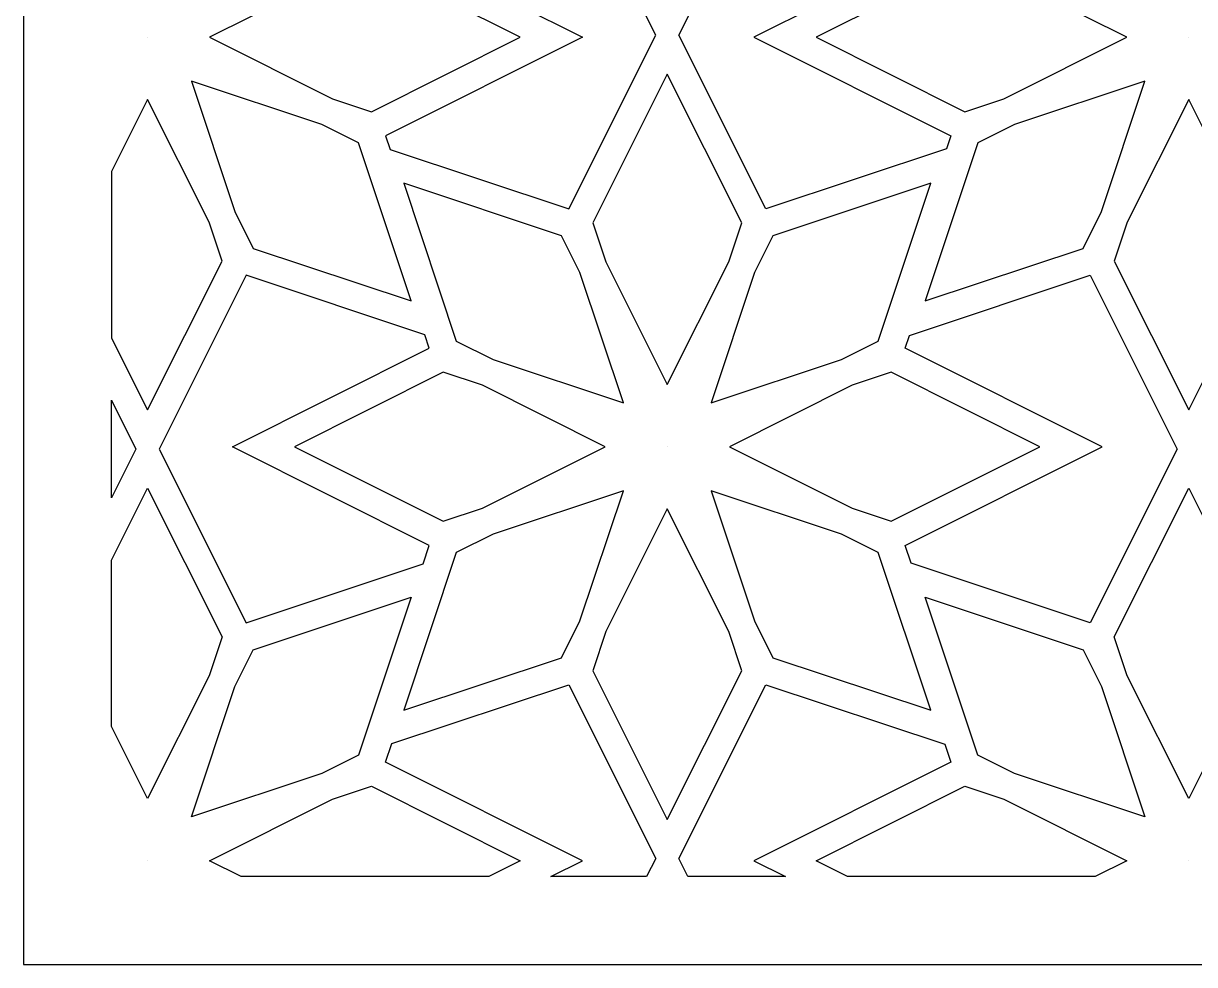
# Model space of a CAD drawing. Header units: centimetres. Extents: x -9.9 to 5.1, y -1.5 to 12.
# Drawn here: x -1.975 to 1.566, y -1.503 to 1.343 of the extents above; entities that cross this region are included whole.
import ezdxf

# ---------------------------------------------------------------- set-up
doc = ezdxf.new("R2010")
doc.units = ezdxf.units.CM
doc.header["$MEASUREMENT"] = 0
doc.layers.add('layer 1', color=7, linetype='Continuous')

msp = doc.modelspace()

# ---------------------------------------------------------------- linework, layer by layer
at = {"layer": 'layer 1', "color": 242}
for points, knots in [([(-1.97527, -1.50302), (-1.97527, -1.50302), (-1.97527, -1.40247), (-1.97527, -1.40247), (-1.97527, -1.40247), (-1.97527, -1.40247), (-1.97527, -1.28287), (-1.97527, -1.28287), (-1.97527, -1.28287), (-1.97527, -1.28287), (-1.97527, -1.09513), (-1.97527, -1.09513), (-1.97527, -1.09513), (-1.97527, -1.09513), (-1.97527, -0.97553), (-1.97527, -0.97553), (-1.97527, -0.97553), (-1.97527, -0.97553), (-1.97527, -0.53225), (-1.97527, -0.53225), (-1.97527, -0.53225), (-1.97527, -0.53225), (-1.97527, -0.4436), (-1.97527, -0.4436), (-1.97527, -0.4436), (-1.97527, -0.4436), (-1.97527, 0.00048), (-1.97527, 0.00048), (-1.97527, 0.00048), (-1.97527, 0.00048), (-1.97527, 0.12554), (-1.97527, 0.12554), (-1.97527, 0.12554), (-1.97527, 0.12554), (-1.97527, 0.55598), (-1.97527, 0.55598), (-1.97527, 0.55598), (-1.97527, 0.55598), (-1.97527, 0.64463), (-1.97527, 0.64463), (-1.97527, 0.64463), (-1.97527, 0.64463), (-1.97527, 1.08791), (-1.97527, 1.08791), (-1.97527, 1.08791), (-1.97527, 1.08791), (-1.97527, 1.20751), (-1.97527, 1.20751), (-1.97527, 1.20751), (-1.97527, 1.20751), (-1.97527, 1.39525), (-1.97527, 1.39525), (-1.97527, 1.39525), (-1.97527, 1.39525), (-1.97527, 1.51485), (-1.97527, 1.51485), (-1.97527, 1.51485), (-1.97527, 1.51485), (-1.97527, 1.95812), (-1.97527, 1.95812), (-1.97527, 1.95812), (-1.97527, 1.95812), (-1.97527, 2.04678), (-1.97527, 2.04678), (-1.97527, 2.04678), (-1.97527, 2.04678), (-1.97527, 2.49085), (-1.97527, 2.49085), (-1.97527, 2.49085), (-1.97527, 2.49085), (-1.97527, 2.61591), (-1.97527, 2.61591), (-1.97527, 2.61591), (-1.97527, 2.61591), (-1.97527, 3.04637), (-1.97527, 3.04637), (-1.97527, 3.04637), (-1.97527, 3.04637), (-1.97527, 3.13502), (-1.97527, 3.13502), (-1.97527, 3.13502), (-1.97527, 3.13502), (-1.97527, 3.5783), (-1.97527, 3.5783), (-1.97527, 3.5783), (-1.97527, 3.5783), (-1.97527, 3.6979), (-1.97527, 3.6979), (-1.97527, 3.6979), (-1.97527, 3.6979), (-1.97527, 3.88564), (-1.97527, 3.88564), (-1.97527, 3.88564), (-1.97527, 3.88564), (-1.97527, 4.00523), (-1.97527, 4.00523), (-1.97527, 4.00523), (-1.97527, 4.00523), (-1.97527, 4.44851), (-1.97527, 4.44851), (-1.97527, 4.44851), (-1.97527, 4.44851), (-1.97527, 4.53717), (-1.97527, 4.53717), (-1.97527, 4.53717), (-1.97527, 4.53717), (-1.97527, 4.98124), (-1.97527, 4.98124), (-1.97527, 4.98124), (-1.97527, 4.98124), (-1.97527, 5.10631), (-1.97527, 5.10631), (-1.97527, 5.10631), (-1.97527, 5.10631), (-1.97527, 5.53674), (-1.97527, 5.53674), (-1.97527, 5.53674), (-1.97527, 5.53674), (-1.97527, 5.6254), (-1.97527, 5.6254), (-1.97527, 5.6254), (-1.97527, 5.6254), (-1.97527, 6.06868), (-1.97527, 6.06868), (-1.97527, 6.06868), (-1.97527, 6.06868), (-1.97527, 6.18827), (-1.97527, 6.18827), (-1.97527, 6.18827), (-1.97527, 6.18827), (-1.97527, 6.37601), (-1.97527, 6.37601), (-1.97527, 6.37601), (-1.97527, 6.37601), (-1.97527, 6.49561), (-1.97527, 6.49561), (-1.97527, 6.49561), (-1.97527, 6.49561), (-1.97527, 6.93889), (-1.97527, 6.93889), (-1.97527, 6.93889), (-1.97527, 6.93889), (-1.97527, 7.02755), (-1.97527, 7.02755), (-1.97527, 7.02755), (-1.97527, 7.02755), (-1.97527, 7.47161), (-1.97527, 7.47161), (-1.97527, 7.47161), (-1.97527, 7.47161), (-1.97527, 7.59668), (-1.97527, 7.59668), (-1.97527, 7.59668), (-1.97527, 7.59668), (-1.97527, 8.02713), (-1.97527, 8.02713), (-1.97527, 8.02713), (-1.97527, 8.02713), (-1.97527, 8.11579), (-1.97527, 8.11579), (-1.97527, 8.11579), (-1.97527, 8.11579), (-1.97527, 8.55907), (-1.97527, 8.55907), (-1.97527, 8.55907), (-1.97527, 8.55907), (-1.97527, 8.67866), (-1.97527, 8.67866), (-1.97527, 8.67866), (-1.97527, 8.67866), (-1.97527, 8.8664), (-1.97527, 8.8664), (-1.97527, 8.8664), (-1.97527, 8.8664), (-1.97527, 8.986), (-1.97527, 8.986), (-1.97527, 8.986), (-1.97527, 8.986), (-1.97527, 9.42928), (-1.97527, 9.42928), (-1.97527, 9.42928), (-1.97527, 9.42928), (-1.97527, 9.51794), (-1.97527, 9.51794), (-1.97527, 9.51794), (-1.97527, 9.51794), (-1.97527, 9.96201), (-1.97527, 9.96201), (-1.97527, 9.96201), (-1.97527, 9.96201), (-1.97527, 10.08707), (-1.97527, 10.08707), (-1.97527, 10.08707), (-1.97527, 10.08707), (-1.97527, 10.51751), (-1.97527, 10.51751), (-1.97527, 10.51751), (-1.97527, 10.51751), (-1.97527, 10.60617), (-1.97527, 10.60617), (-1.97527, 10.60617), (-1.97527, 10.60617), (-1.97527, 11.04944), (-1.97527, 11.04944), (-1.97527, 11.04944), (-1.97527, 11.04944), (-1.97527, 11.16904), (-1.97527, 11.16904), (-1.97527, 11.16904), (-1.97527, 11.16904), (-1.97527, 11.35678), (-1.97527, 11.35678), (-1.97527, 11.35678), (-1.97527, 11.35678), (-1.97527, 11.47638), (-1.97527, 11.47638), (-1.97527, 11.47638), (-1.97527, 11.47638), (-1.97527, 11.91966), (-1.97527, 11.91966), (-1.97527, 11.91966), (-1.97527, 11.91966), (-1.97527, 11.9877), (-1.97527, 11.9877), (-1.97527, 11.9877), (-1.97527, 11.9877), (5.08074, 11.9877), (5.08074, 11.9877), (5.08074, 11.9877), (5.08074, 11.9877), (5.08074, 11.96951), (5.08074, 11.96951), (5.08074, 11.96951), (5.08074, 11.96951), (5.08074, 11.88086), (5.08074, 11.88086), (5.08074, 11.88086), (5.08074, 11.88086), (5.08074, 11.43758), (5.08074, 11.43758), (5.08074, 11.43758), (5.08074, 11.43758), (5.08074, 11.31906), (5.08074, 11.31906), (5.08074, 11.31906), (5.08074, 11.31906), (5.08074, 11.1249), (5.08074, 11.1249), (5.08074, 11.1249), (5.08074, 11.1249), (5.08074, 11.00638), (5.08074, 11.00638), (5.08074, 11.00638), (5.08074, 11.00638), (5.08074, 10.56311), (5.08074, 10.56311), (5.08074, 10.56311), (5.08074, 10.56311), (5.08074, 10.47445), (5.08074, 10.47445), (5.08074, 10.47445), (5.08074, 10.47445), (5.08074, 10.04616), (5.08074, 10.04616), (5.08074, 10.04616), (5.08074, 10.04616), (5.08074, 9.92103), (5.08074, 9.92103), (5.08074, 9.92103), (5.08074, 9.92103), (5.08074, 9.47912), (5.08074, 9.47912), (5.08074, 9.47912), (5.08074, 9.47912), (5.08074, 9.39046), (5.08074, 9.39046), (5.08074, 9.39046), (5.08074, 9.39046), (5.08074, 8.94719), (5.08074, 8.94719), (5.08074, 8.94719), (5.08074, 8.94719), (5.08074, 8.82867), (5.08074, 8.82867), (5.08074, 8.82867), (5.08074, 8.82867), (5.08074, 8.63451), (5.08074, 8.63451), (5.08074, 8.63451), (5.08074, 8.63451), (5.08074, 8.51599), (5.08074, 8.51599), (5.08074, 8.51599), (5.08074, 8.51599), (5.08074, 8.07271), (5.08074, 8.07271), (5.08074, 8.07271), (5.08074, 8.07271), (5.08074, 7.98406), (5.08074, 7.98406), (5.08074, 7.98406), (5.08074, 7.98406), (5.08074, 7.55579), (5.08074, 7.55579), (5.08074, 7.55579), (5.08074, 7.55579), (5.08074, 7.43065), (5.08074, 7.43065), (5.08074, 7.43065), (5.08074, 7.43065), (5.08074, 6.98874), (5.08074, 6.98874), (5.08074, 6.98874), (5.08074, 6.98874), (5.08074, 6.90009), (5.08074, 6.90009), (5.08074, 6.90009), (5.08074, 6.90009), (5.08074, 6.45681), (5.08074, 6.45681), (5.08074, 6.45681), (5.08074, 6.45681), (5.08074, 6.33829), (5.08074, 6.33829), (5.08074, 6.33829), (5.08074, 6.33829), (5.08074, 6.14413), (5.08074, 6.14413), (5.08074, 6.14413), (5.08074, 6.14413), (5.08074, 6.02561), (5.08074, 6.02561), (5.08074, 6.02561), (5.08074, 6.02561), (5.08074, 5.58234), (5.08074, 5.58234), (5.08074, 5.58234), (5.08074, 5.58234), (5.08074, 5.49368), (5.08074, 5.49368), (5.08074, 5.49368), (5.08074, 5.49368), (5.08074, 5.0654), (5.08074, 5.0654), (5.08074, 5.0654), (5.08074, 5.0654), (5.08074, 4.94026), (5.08074, 4.94026), (5.08074, 4.94026), (5.08074, 4.94026), (5.08074, 4.49835), (5.08074, 4.49835), (5.08074, 4.49835), (5.08074, 4.49835), (5.08074, 4.4097), (5.08074, 4.4097), (5.08074, 4.4097), (5.08074, 4.4097), (5.08074, 3.96642), (5.08074, 3.96642), (5.08074, 3.96642), (5.08074, 3.96642), (5.08074, 3.8479), (5.08074, 3.8479), (5.08074, 3.8479), (5.08074, 3.8479), (5.08074, 3.65375), (5.08074, 3.65375), (5.08074, 3.65375), (5.08074, 3.65375), (5.08074, 3.53523), (5.08074, 3.53523), (5.08074, 3.53523), (5.08074, 3.53523), (5.08074, 3.09195), (5.08074, 3.09195), (5.08074, 3.09195), (5.08074, 3.09195), (5.08074, 3.00329), (5.08074, 3.00329), (5.08074, 3.00329), (5.08074, 3.00329), (5.08074, 2.57502), (5.08074, 2.57502), (5.08074, 2.57502), (5.08074, 2.57502), (5.08074, 2.44988), (5.08074, 2.44988), (5.08074, 2.44988), (5.08074, 2.44988), (5.08074, 2.00798), (5.08074, 2.00798), (5.08074, 2.00798), (5.08074, 2.00798), (5.08074, 1.91932), (5.08074, 1.91932), (5.08074, 1.91932), (5.08074, 1.91932), (5.08074, 1.47604), (5.08074, 1.47604), (5.08074, 1.47604), (5.08074, 1.47604), (5.08074, 1.35752), (5.08074, 1.35752), (5.08074, 1.35752), (5.08074, 1.35752), (5.08074, 1.16337), (5.08074, 1.16337), (5.08074, 1.16337), (5.08074, 1.16337), (5.08074, 1.04485), (5.08074, 1.04485), (5.08074, 1.04485), (5.08074, 1.04485), (5.08074, 0.60157), (5.08074, 0.60157), (5.08074, 0.60157), (5.08074, 0.60157), (5.08074, 0.51291), (5.08074, 0.51291), (5.08074, 0.51291), (5.08074, 0.51291), (5.08074, 0.08463), (5.08074, 0.08463), (5.08074, 0.08463), (5.08074, 0.08463), (5.08074, -0.04051), (5.08074, -0.04051), (5.08074, -0.04051), (5.08074, -0.04051), (5.08074, -0.48241), (5.08074, -0.48241), (5.08074, -0.48241), (5.08074, -0.48241), (5.08074, -0.57107), (5.08074, -0.57107), (5.08074, -0.57107), (5.08074, -0.57107), (5.08074, -1.01435), (5.08074, -1.01435), (5.08074, -1.01435), (5.08074, -1.01435), (5.08074, -1.13286), (5.08074, -1.13286), (5.08074, -1.13286), (5.08074, -1.13286), (5.08074, -1.32702), (5.08074, -1.32702), (5.08074, -1.32702), (5.08074, -1.32702), (5.08074, -1.44554), (5.08074, -1.44554), (5.08074, -1.44554), (5.08074, -1.44554), (5.08074, -1.50302), (5.08074, -1.50302), (5.08074, -1.50302), (5.08074, -1.50302), (-1.97527, -1.50302), (-1.97527, -1.50302)], [0, 0, 0, 0, 0.0086207, 0.0086207, 0.0086207, 0.0086207, 0.0172414, 0.0172414, 0.0172414, 0.0172414, 0.0258621, 0.0258621, 0.0258621, 0.0258621, 0.0344828, 0.0344828, 0.0344828, 0.0344828, 0.0431034, 0.0431034, 0.0431034, 0.0431034, 0.0517241, 0.0517241, 0.0517241, 0.0517241, 0.0603448, 0.0603448, 0.0603448, 0.0603448, 0.0689655, 0.0689655, 0.0689655, 0.0689655, 0.0775862, 0.0775862, 0.0775862, 0.0775862, 0.0862069, 0.0862069, 0.0862069, 0.0862069, 0.0948276, 0.0948276, 0.0948276, 0.0948276, 0.1034483, 0.1034483, 0.1034483, 0.1034483, 0.112069, 0.112069, 0.112069, 0.112069, 0.1206897, 0.1206897, 0.1206897, 0.1206897, 0.1293103, 0.1293103, 0.1293103, 0.1293103, 0.137931, 0.137931, 0.137931, 0.137931, 0.1465517, 0.1465517, 0.1465517, 0.1465517, 0.1551724, 0.1551724, 0.1551724, 0.1551724, 0.1637931, 0.1637931, 0.1637931, 0.1637931, 0.1724138, 0.1724138, 0.1724138, 0.1724138, 0.1810345, 0.1810345, 0.1810345, 0.1810345, 0.1896552, 0.1896552, 0.1896552, 0.1896552, 0.1982759, 0.1982759, 0.1982759, 0.1982759, 0.2068966, 0.2068966, 0.2068966, 0.2068966, 0.2155172, 0.2155172, 0.2155172, 0.2155172, 0.2241379, 0.2241379, 0.2241379, 0.2241379, 0.2327586, 0.2327586, 0.2327586, 0.2327586, 0.2413793, 0.2413793, 0.2413793, 0.2413793, 0.25, 0.25, 0.25, 0.25, 0.2586207, 0.2586207, 0.2586207, 0.2586207, 0.2672414, 0.2672414, 0.2672414, 0.2672414, 0.2758621, 0.2758621, 0.2758621, 0.2758621, 0.2844828, 0.2844828, 0.2844828, 0.2844828, 0.2931034, 0.2931034, 0.2931034, 0.2931034, 0.3017241, 0.3017241, 0.3017241, 0.3017241, 0.3103448, 0.3103448, 0.3103448, 0.3103448, 0.3189655, 0.3189655, 0.3189655, 0.3189655, 0.3275862, 0.3275862, 0.3275862, 0.3275862, 0.3362069, 0.3362069, 0.3362069, 0.3362069, 0.3448276, 0.3448276, 0.3448276, 0.3448276, 0.3534483, 0.3534483, 0.3534483, 0.3534483, 0.362069, 0.362069, 0.362069, 0.362069, 0.3706897, 0.3706897, 0.3706897, 0.3706897, 0.3793103, 0.3793103, 0.3793103, 0.3793103, 0.387931, 0.387931, 0.387931, 0.387931, 0.3965517, 0.3965517, 0.3965517, 0.3965517, 0.4051724, 0.4051724, 0.4051724, 0.4051724, 0.4137931, 0.4137931, 0.4137931, 0.4137931, 0.4224138, 0.4224138, 0.4224138, 0.4224138, 0.4310345, 0.4310345, 0.4310345, 0.4310345, 0.4396552, 0.4396552, 0.4396552, 0.4396552, 0.4482759, 0.4482759, 0.4482759, 0.4482759, 0.4568966, 0.4568966, 0.4568966, 0.4568966, 0.4655172, 0.4655172, 0.4655172, 0.4655172, 0.4741379, 0.4741379, 0.4741379, 0.4741379, 0.4827586, 0.4827586, 0.4827586, 0.4827586, 0.4913793, 0.4913793, 0.4913793, 0.4913793, 0.5, 0.5, 0.5, 0.5, 0.5086207, 0.5086207, 0.5086207, 0.5086207, 0.5172414, 0.5172414, 0.5172414, 0.5172414, 0.5258621, 0.5258621, 0.5258621, 0.5258621, 0.5344828, 0.5344828, 0.5344828, 0.5344828, 0.5431034, 0.5431034, 0.5431034, 0.5431034, 0.5517241, 0.5517241, 0.5517241, 0.5517241, 0.5603448, 0.5603448, 0.5603448, 0.5603448, 0.5689655, 0.5689655, 0.5689655, 0.5689655, 0.5775862, 0.5775862, 0.5775862, 0.5775862, 0.5862069, 0.5862069, 0.5862069, 0.5862069, 0.5948276, 0.5948276, 0.5948276, 0.5948276, 0.6034483, 0.6034483, 0.6034483, 0.6034483, 0.612069, 0.612069, 0.612069, 0.612069, 0.6206897, 0.6206897, 0.6206897, 0.6206897, 0.6293103, 0.6293103, 0.6293103, 0.6293103, 0.637931, 0.637931, 0.637931, 0.637931, 0.6465517, 0.6465517, 0.6465517, 0.6465517, 0.6551724, 0.6551724, 0.6551724, 0.6551724, 0.6637931, 0.6637931, 0.6637931, 0.6637931, 0.6724138, 0.6724138, 0.6724138, 0.6724138, 0.6810345, 0.6810345, 0.6810345, 0.6810345, 0.6896552, 0.6896552, 0.6896552, 0.6896552, 0.6982759, 0.6982759, 0.6982759, 0.6982759, 0.7068966, 0.7068966, 0.7068966, 0.7068966, 0.7155172, 0.7155172, 0.7155172, 0.7155172, 0.7241379, 0.7241379, 0.7241379, 0.7241379, 0.7327586, 0.7327586, 0.7327586, 0.7327586, 0.7413793, 0.7413793, 0.7413793, 0.7413793, 0.75, 0.75, 0.75, 0.75, 0.7586207, 0.7586207, 0.7586207, 0.7586207, 0.7672414, 0.7672414, 0.7672414, 0.7672414, 0.7758621, 0.7758621, 0.7758621, 0.7758621, 0.7844828, 0.7844828, 0.7844828, 0.7844828, 0.7931034, 0.7931034, 0.7931034, 0.7931034, 0.8017241, 0.8017241, 0.8017241, 0.8017241, 0.8103448, 0.8103448, 0.8103448, 0.8103448, 0.8189655, 0.8189655, 0.8189655, 0.8189655, 0.8275862, 0.8275862, 0.8275862, 0.8275862, 0.8362069, 0.8362069, 0.8362069, 0.8362069, 0.8448276, 0.8448276, 0.8448276, 0.8448276, 0.8534483, 0.8534483, 0.8534483, 0.8534483, 0.862069, 0.862069, 0.862069, 0.862069, 0.8706897, 0.8706897, 0.8706897, 0.8706897, 0.8793103, 0.8793103, 0.8793103, 0.8793103, 0.887931, 0.887931, 0.887931, 0.887931, 0.8965517, 0.8965517, 0.8965517, 0.8965517, 0.9051724, 0.9051724, 0.9051724, 0.9051724, 0.9137931, 0.9137931, 0.9137931, 0.9137931, 0.9224138, 0.9224138, 0.9224138, 0.9224138, 0.9310345, 0.9310345, 0.9310345, 0.9310345, 0.9396552, 0.9396552, 0.9396552, 0.9396552, 0.9482759, 0.9482759, 0.9482759, 0.9482759, 0.9568966, 0.9568966, 0.9568966, 0.9568966, 0.9655172, 0.9655172, 0.9655172, 0.9655172, 0.9741379, 0.9741379, 0.9741379, 0.9741379, 0.9827586, 0.9827586, 0.9827586, 0.9827586, 1, 1, 1, 1]), ([(-0.86666, 0.96243), (-0.86666, 0.96243), (-0.88024, 1.00326), (-0.88024, 1.00326), (-0.88024, 1.00326), (-0.88024, 1.00326), (-0.285, 1.30138), (-0.285, 1.30138), (-0.285, 1.30138), (-0.285, 1.30138), (-0.88024, 1.59951), (-0.88024, 1.59951), (-0.88024, 1.59951), (-0.88024, 1.59951), (-0.86157, 1.65565), (-0.86157, 1.65565), (-0.86157, 1.65565), (-0.86157, 1.65565), (-0.32637, 1.83365), (-0.32637, 1.83365), (-0.32637, 1.83365), (-0.32637, 1.83365), (-0.0632, 1.3082), (-0.0632, 1.3082), (-0.0632, 1.3082), (-0.0632, 1.3082), (-0.32637, 0.78275), (-0.32637, 0.78275), (-0.32637, 0.78275), (-0.32637, 0.78275), (-0.86666, 0.96243), (-0.86666, 0.96243)], [0, 0, 0, 0, 0.1111111, 0.1111111, 0.1111111, 0.1111111, 0.2222222, 0.2222222, 0.2222222, 0.2222222, 0.3333333, 0.3333333, 0.3333333, 0.3333333, 0.4444444, 0.4444444, 0.4444444, 0.4444444, 0.5555556, 0.5555556, 0.5555556, 0.5555556, 0.6666667, 0.6666667, 0.6666667, 0.6666667, 0.7777778, 0.7777778, 0.7777778, 0.7777778, 1, 1, 1, 1]), ([(0.8112, 1.65361), (0.8112, 1.65361), (0.26989, 1.83364), (0.26989, 1.83364), (0.26989, 1.83364), (0.26989, 1.83364), (0.00672, 1.3082), (0.00672, 1.3082), (0.00672, 1.3082), (0.00672, 1.3082), (0.26989, 0.78275), (0.26989, 0.78275), (0.26989, 0.78275), (0.26989, 0.78275), (0.81631, 0.96448), (0.81631, 0.96448), (0.81631, 0.96448), (0.81631, 0.96448), (0.82921, 1.00325), (0.82921, 1.00325), (0.82921, 1.00325), (0.82921, 1.00325), (0.23396, 1.30138), (0.23396, 1.30138), (0.23396, 1.30138), (0.23396, 1.30138), (0.8292, 1.5995), (0.8292, 1.5995), (0.8292, 1.5995), (0.8292, 1.5995), (0.8112, 1.65361), (0.8112, 1.65361)], [0, 0, 0, 0, 0.1111111, 0.1111111, 0.1111111, 0.1111111, 0.2222222, 0.2222222, 0.2222222, 0.2222222, 0.3333333, 0.3333333, 0.3333333, 0.3333333, 0.4444444, 0.4444444, 0.4444444, 0.4444444, 0.5555556, 0.5555556, 0.5555556, 0.5555556, 0.6666667, 0.6666667, 0.6666667, 0.6666667, 0.7777778, 0.7777778, 0.7777778, 0.7777778, 1, 1, 1, 1]), ([(-0.92264, 1.07611), (-0.92264, 1.07611), (-1.04082, 1.11542), (-1.04082, 1.11542), (-1.04082, 1.11542), (-1.04082, 1.11542), (-1.41213, 1.30138), (-1.41213, 1.30138), (-1.41213, 1.30138), (-1.41213, 1.30138), (-1.04083, 1.48735), (-1.04083, 1.48735), (-1.04083, 1.48735), (-1.04083, 1.48735), (-0.92264, 1.52666), (-0.92264, 1.52666), (-0.92264, 1.52666), (-0.92264, 1.52666), (-0.47285, 1.30138), (-0.47285, 1.30138), (-0.47285, 1.30138), (-0.47285, 1.30138), (-0.92264, 1.07611), (-0.92264, 1.07611)], [0, 0, 0, 0, 0.1428571, 0.1428571, 0.1428571, 0.1428571, 0.2857143, 0.2857143, 0.2857143, 0.2857143, 0.4285714, 0.4285714, 0.4285714, 0.4285714, 0.5714286, 0.5714286, 0.5714286, 0.5714286, 0.7142857, 0.7142857, 0.7142857, 0.7142857, 1, 1, 1, 1]), ([(0.98979, 1.11541), (0.98979, 1.11541), (0.8716, 1.07611), (0.8716, 1.07611), (0.8716, 1.07611), (0.8716, 1.07611), (0.42181, 1.30138), (0.42181, 1.30138), (0.42181, 1.30138), (0.42181, 1.30138), (0.8716, 1.52665), (0.8716, 1.52665), (0.8716, 1.52665), (0.8716, 1.52665), (0.98978, 1.48735), (0.98978, 1.48735), (0.98978, 1.48735), (0.98978, 1.48735), (1.36109, 1.30138), (1.36109, 1.30138), (1.36109, 1.30138), (1.36109, 1.30138), (0.98979, 1.11541), (0.98979, 1.11541)], [0, 0, 0, 0, 0.1428571, 0.1428571, 0.1428571, 0.1428571, 0.2857143, 0.2857143, 0.2857143, 0.2857143, 0.4285714, 0.4285714, 0.4285714, 0.4285714, 0.5714286, 0.5714286, 0.5714286, 0.5714286, 0.7142857, 0.7142857, 0.7142857, 0.7142857, 1, 1, 1, 1]), ([(-1.6, 1.30137), (-1.6, 1.30137), (-1.59999, 1.30138), (-1.59999, 1.30138), (-1.59999, 1.30138), (-1.59999, 1.30138), (-1.59999, 1.30138), (-1.59999, 1.30138), (-1.59999, 1.30138), (-1.59999, 1.30138), (-1.59999, 1.30138), (-1.59999, 1.30138), (-1.59999, 1.30138), (-1.59999, 1.30138), (-1.59999, 1.30139), (-1.59999, 1.30139), (-1.59999, 1.30139), (-1.59999, 1.30139), (-1.59999, 1.30138), (-1.59999, 1.30138), (-1.59999, 1.30138), (-1.59999, 1.30138), (-1.59998, 1.3014), (-1.59998, 1.3014), (-1.59998, 1.3014), (-1.59998, 1.3014), (-1.59998, 1.30138), (-1.59998, 1.30138), (-1.59998, 1.30138), (-1.59998, 1.30138), (-1.59998, 1.30139), (-1.59998, 1.30139), (-1.59998, 1.30139), (-1.59998, 1.30139), (-1.59998, 1.30138), (-1.59998, 1.30138), (-1.59998, 1.30138), (-1.59998, 1.30138), (-1.59997, 1.30138), (-1.59997, 1.30138), (-1.59997, 1.30138), (-1.59997, 1.30138), (-1.59998, 1.30138), (-1.59998, 1.30138), (-1.59998, 1.30138), (-1.59998, 1.30138), (-1.59998, 1.30137), (-1.59998, 1.30137), (-1.59998, 1.30137), (-1.59998, 1.30137), (-1.59998, 1.30138), (-1.59998, 1.30138), (-1.59998, 1.30138), (-1.59998, 1.30138), (-1.59999, 1.30137), (-1.59999, 1.30137), (-1.59999, 1.30137), (-1.59999, 1.30137), (-1.59998, 1.30138), (-1.59998, 1.30138), (-1.59998, 1.30138), (-1.59998, 1.30138), (-1.6, 1.30137), (-1.6, 1.30137)], [0, 0, 0, 0, 0.0588235, 0.0588235, 0.0588235, 0.0588235, 0.1176471, 0.1176471, 0.1176471, 0.1176471, 0.1764706, 0.1764706, 0.1764706, 0.1764706, 0.2352941, 0.2352941, 0.2352941, 0.2352941, 0.2941176, 0.2941176, 0.2941176, 0.2941176, 0.3529412, 0.3529412, 0.3529412, 0.3529412, 0.4117647, 0.4117647, 0.4117647, 0.4117647, 0.4705882, 0.4705882, 0.4705882, 0.4705882, 0.5294118, 0.5294118, 0.5294118, 0.5294118, 0.5882353, 0.5882353, 0.5882353, 0.5882353, 0.6470588, 0.6470588, 0.6470588, 0.6470588, 0.7058824, 0.7058824, 0.7058824, 0.7058824, 0.7647059, 0.7647059, 0.7647059, 0.7647059, 0.8235294, 0.8235294, 0.8235294, 0.8235294, 0.8823529, 0.8823529, 0.8823529, 0.8823529, 1, 1, 1, 1]), ([(1.54893, 1.30137), (1.54893, 1.30137), (1.54894, 1.30138), (1.54894, 1.30138), (1.54894, 1.30138), (1.54894, 1.30138), (1.54893, 1.30138), (1.54893, 1.30138), (1.54893, 1.30138), (1.54893, 1.30138), (1.54894, 1.30138), (1.54894, 1.30138), (1.54894, 1.30138), (1.54894, 1.30138), (1.54894, 1.30139), (1.54894, 1.30139), (1.54894, 1.30139), (1.54894, 1.30139), (1.54894, 1.30138), (1.54894, 1.30138), (1.54894, 1.30138), (1.54894, 1.30138), (1.54895, 1.3014), (1.54895, 1.3014), (1.54895, 1.3014), (1.54895, 1.3014), (1.54894, 1.30138), (1.54894, 1.30138), (1.54894, 1.30138), (1.54894, 1.30138), (1.54895, 1.30139), (1.54895, 1.30139), (1.54895, 1.30139), (1.54895, 1.30139), (1.54895, 1.30138), (1.54895, 1.30138), (1.54895, 1.30138), (1.54895, 1.30138), (1.54896, 1.30138), (1.54896, 1.30138), (1.54896, 1.30138), (1.54896, 1.30138), (1.54895, 1.30138), (1.54895, 1.30138), (1.54895, 1.30138), (1.54895, 1.30138), (1.54895, 1.30137), (1.54895, 1.30137), (1.54895, 1.30137), (1.54895, 1.30137), (1.54895, 1.30138), (1.54895, 1.30138), (1.54895, 1.30138), (1.54895, 1.30138), (1.54894, 1.30137), (1.54894, 1.30137), (1.54894, 1.30137), (1.54894, 1.30137), (1.54895, 1.30138), (1.54895, 1.30138), (1.54895, 1.30138), (1.54895, 1.30138), (1.54893, 1.30137), (1.54893, 1.30137)], [0, 0, 0, 0, 0.0588235, 0.0588235, 0.0588235, 0.0588235, 0.1176471, 0.1176471, 0.1176471, 0.1176471, 0.1764706, 0.1764706, 0.1764706, 0.1764706, 0.2352941, 0.2352941, 0.2352941, 0.2352941, 0.2941176, 0.2941176, 0.2941176, 0.2941176, 0.3529412, 0.3529412, 0.3529412, 0.3529412, 0.4117647, 0.4117647, 0.4117647, 0.4117647, 0.4705882, 0.4705882, 0.4705882, 0.4705882, 0.5294118, 0.5294118, 0.5294118, 0.5294118, 0.5882353, 0.5882353, 0.5882353, 0.5882353, 0.6470588, 0.6470588, 0.6470588, 0.6470588, 0.7058824, 0.7058824, 0.7058824, 0.7058824, 0.7647059, 0.7647059, 0.7647059, 0.7647059, 0.8235294, 0.8235294, 0.8235294, 0.8235294, 0.8823529, 0.8823529, 0.8823529, 0.8823529, 1, 1, 1, 1]), ([(0.19703, 0.74035), (0.19703, 0.74035), (0.15773, 0.62217), (0.15773, 0.62217), (0.15773, 0.62217), (0.15773, 0.62217), (-0.02824, 0.25086), (-0.02824, 0.25086), (-0.02824, 0.25086), (-0.02824, 0.25086), (-0.21421, 0.62216), (-0.21421, 0.62216), (-0.21421, 0.62216), (-0.21421, 0.62216), (-0.25351, 0.74035), (-0.25351, 0.74035), (-0.25351, 0.74035), (-0.25351, 0.74035), (-0.02824, 1.19014), (-0.02824, 1.19014), (-0.02824, 1.19014), (-0.02824, 1.19014), (0.19703, 0.74035), (0.19703, 0.74035)], [0, 0, 0, 0, 0.1428571, 0.1428571, 0.1428571, 0.1428571, 0.2857143, 0.2857143, 0.2857143, 0.2857143, 0.4285714, 0.4285714, 0.4285714, 0.4285714, 0.5714286, 0.5714286, 0.5714286, 0.5714286, 0.7142857, 0.7142857, 0.7142857, 0.7142857, 1, 1, 1, 1]), ([(-1.28032, 0.66314), (-1.28032, 0.66314), (-1.33609, 0.77449), (-1.33609, 0.77449), (-1.33609, 0.77449), (-1.33609, 0.77449), (-1.46715, 1.16855), (-1.46715, 1.16855), (-1.46715, 1.16855), (-1.46715, 1.16855), (-1.0731, 1.0375), (-1.0731, 1.0375), (-1.0731, 1.0375), (-1.0731, 1.0375), (-0.96173, 0.98172), (-0.96173, 0.98172), (-0.96173, 0.98172), (-0.96173, 0.98172), (-0.80298, 0.50438), (-0.80298, 0.50438), (-0.80298, 0.50438), (-0.80298, 0.50438), (-1.28032, 0.66314), (-1.28032, 0.66314)], [0, 0, 0, 0, 0.1428571, 0.1428571, 0.1428571, 0.1428571, 0.2857143, 0.2857143, 0.2857143, 0.2857143, 0.4285714, 0.4285714, 0.4285714, 0.4285714, 0.5714286, 0.5714286, 0.5714286, 0.5714286, 0.7142857, 0.7142857, 0.7142857, 0.7142857, 1, 1, 1, 1]), ([(0.9107, 0.98172), (0.9107, 0.98172), (1.02205, 1.03749), (1.02205, 1.03749), (1.02205, 1.03749), (1.02205, 1.03749), (1.41611, 1.16854), (1.41611, 1.16854), (1.41611, 1.16854), (1.41611, 1.16854), (1.28506, 0.77449), (1.28506, 0.77449), (1.28506, 0.77449), (1.28506, 0.77449), (1.22928, 0.66313), (1.22928, 0.66313), (1.22928, 0.66313), (1.22928, 0.66313), (0.75195, 0.50438), (0.75195, 0.50438), (0.75195, 0.50438), (0.75195, 0.50438), (0.9107, 0.98172), (0.9107, 0.98172)], [0, 0, 0, 0, 0.1428571, 0.1428571, 0.1428571, 0.1428571, 0.2857143, 0.2857143, 0.2857143, 0.2857143, 0.4285714, 0.4285714, 0.4285714, 0.4285714, 0.5714286, 0.5714286, 0.5714286, 0.5714286, 0.7142857, 0.7142857, 0.7142857, 0.7142857, 1, 1, 1, 1]), ([(-1.709, 0.89585), (-1.709, 0.89585), (-1.59998, 1.11353), (-1.59998, 1.11353), (-1.59998, 1.11353), (-1.59998, 1.11353), (-1.41402, 0.74223), (-1.41402, 0.74223), (-1.41402, 0.74223), (-1.41402, 0.74223), (-1.37471, 0.62404), (-1.37471, 0.62404), (-1.37471, 0.62404), (-1.37471, 0.62404), (-1.59998, 0.17425), (-1.59998, 0.17425), (-1.59998, 0.17425), (-1.59998, 0.17425), (-1.709, 0.39192), (-1.709, 0.39192), (-1.709, 0.39192), (-1.709, 0.39192), (-1.709, 0.89585), (-1.709, 0.89585)], [0, 0, 0, 0, 0.1428571, 0.1428571, 0.1428571, 0.1428571, 0.2857143, 0.2857143, 0.2857143, 0.2857143, 0.4285714, 0.4285714, 0.4285714, 0.4285714, 0.5714286, 0.5714286, 0.5714286, 0.5714286, 0.7142857, 0.7142857, 0.7142857, 0.7142857, 1, 1, 1, 1]), ([(1.32367, 0.62404), (1.32367, 0.62404), (1.36298, 0.74222), (1.36298, 0.74222), (1.36298, 0.74222), (1.36298, 0.74222), (1.54895, 1.11353), (1.54895, 1.11353), (1.54895, 1.11353), (1.54895, 1.11353), (1.73491, 0.74223), (1.73491, 0.74223), (1.73491, 0.74223), (1.73491, 0.74223), (1.77422, 0.62404), (1.77422, 0.62404), (1.77422, 0.62404), (1.77422, 0.62404), (1.54895, 0.17425), (1.54895, 0.17425), (1.54895, 0.17425), (1.54895, 0.17425), (1.32367, 0.62404), (1.32367, 0.62404)], [0, 0, 0, 0, 0.1428571, 0.1428571, 0.1428571, 0.1428571, 0.2857143, 0.2857143, 0.2857143, 0.2857143, 0.4285714, 0.4285714, 0.4285714, 0.4285714, 0.5714286, 0.5714286, 0.5714286, 0.5714286, 0.7142857, 0.7142857, 0.7142857, 0.7142857, 1, 1, 1, 1]), ([(-0.3479, 0.70125), (-0.3479, 0.70125), (-0.29213, 0.58989), (-0.29213, 0.58989), (-0.29213, 0.58989), (-0.29213, 0.58989), (-0.16107, 0.19584), (-0.16107, 0.19584), (-0.16107, 0.19584), (-0.16107, 0.19584), (-0.55512, 0.32689), (-0.55512, 0.32689), (-0.55512, 0.32689), (-0.55512, 0.32689), (-0.66649, 0.38267), (-0.66649, 0.38267), (-0.66649, 0.38267), (-0.66649, 0.38267), (-0.82524, 0.86), (-0.82524, 0.86), (-0.82524, 0.86), (-0.82524, 0.86), (-0.3479, 0.70125), (-0.3479, 0.70125)], [0, 0, 0, 0, 0.1428571, 0.1428571, 0.1428571, 0.1428571, 0.2857143, 0.2857143, 0.2857143, 0.2857143, 0.4285714, 0.4285714, 0.4285714, 0.4285714, 0.5714286, 0.5714286, 0.5714286, 0.5714286, 0.7142857, 0.7142857, 0.7142857, 0.7142857, 1, 1, 1, 1]), ([(0.61001, 0.38267), (0.61001, 0.38267), (0.49865, 0.3269), (0.49865, 0.3269), (0.49865, 0.3269), (0.49865, 0.3269), (0.1046, 0.19584), (0.1046, 0.19584), (0.1046, 0.19584), (0.1046, 0.19584), (0.23565, 0.58989), (0.23565, 0.58989), (0.23565, 0.58989), (0.23565, 0.58989), (0.29143, 0.70126), (0.29143, 0.70126), (0.29143, 0.70126), (0.29143, 0.70126), (0.76876, 0.86001), (0.76876, 0.86001), (0.76876, 0.86001), (0.76876, 0.86001), (0.61001, 0.38267), (0.61001, 0.38267)], [0, 0, 0, 0, 0.1428571, 0.1428571, 0.1428571, 0.1428571, 0.2857143, 0.2857143, 0.2857143, 0.2857143, 0.4285714, 0.4285714, 0.4285714, 0.4285714, 0.5714286, 0.5714286, 0.5714286, 0.5714286, 0.7142857, 0.7142857, 0.7142857, 0.7142857, 1, 1, 1, 1]), ([(-1.56503, 0.05619), (-1.56503, 0.05619), (-1.30185, 0.58164), (-1.30185, 0.58164), (-1.30185, 0.58164), (-1.30185, 0.58164), (-0.76156, 0.40195), (-0.76156, 0.40195), (-0.76156, 0.40195), (-0.76156, 0.40195), (-0.74798, 0.36113), (-0.74798, 0.36113), (-0.74798, 0.36113), (-0.74798, 0.36113), (-1.34322, 0.063), (-1.34322, 0.063), (-1.34322, 0.063), (-1.34322, 0.063), (-0.74798, -0.23513), (-0.74798, -0.23513), (-0.74798, -0.23513), (-0.74798, -0.23513), (-0.76665, -0.29126), (-0.76665, -0.29126), (-0.76665, -0.29126), (-0.76665, -0.29126), (-1.30185, -0.46926), (-1.30185, -0.46926), (-1.30185, -0.46926), (-1.30185, -0.46926), (-1.56503, 0.05619), (-1.56503, 0.05619)], [0, 0, 0, 0, 0.1111111, 0.1111111, 0.1111111, 0.1111111, 0.2222222, 0.2222222, 0.2222222, 0.2222222, 0.3333333, 0.3333333, 0.3333333, 0.3333333, 0.4444444, 0.4444444, 0.4444444, 0.4444444, 0.5555556, 0.5555556, 0.5555556, 0.5555556, 0.6666667, 0.6666667, 0.6666667, 0.6666667, 0.7777778, 0.7777778, 0.7777778, 0.7777778, 1, 1, 1, 1]), ([(0.7095, -0.28923), (0.7095, -0.28923), (1.25082, -0.46926), (1.25082, -0.46926), (1.25082, -0.46926), (1.25082, -0.46926), (1.51399, 0.05619), (1.51399, 0.05619), (1.51399, 0.05619), (1.51399, 0.05619), (1.25082, 0.58164), (1.25082, 0.58164), (1.25082, 0.58164), (1.25082, 0.58164), (0.7044, 0.39991), (0.7044, 0.39991), (0.7044, 0.39991), (0.7044, 0.39991), (0.6915, 0.36114), (0.6915, 0.36114), (0.6915, 0.36114), (0.6915, 0.36114), (1.28675, 0.06301), (1.28675, 0.06301), (1.28675, 0.06301), (1.28675, 0.06301), (0.69151, -0.23512), (0.69151, -0.23512), (0.69151, -0.23512), (0.69151, -0.23512), (0.7095, -0.28923), (0.7095, -0.28923)], [0, 0, 0, 0, 0.1111111, 0.1111111, 0.1111111, 0.1111111, 0.2222222, 0.2222222, 0.2222222, 0.2222222, 0.3333333, 0.3333333, 0.3333333, 0.3333333, 0.4444444, 0.4444444, 0.4444444, 0.4444444, 0.5555556, 0.5555556, 0.5555556, 0.5555556, 0.6666667, 0.6666667, 0.6666667, 0.6666667, 0.7777778, 0.7777778, 0.7777778, 0.7777778, 1, 1, 1, 1]), ([(-0.58739, -0.12296), (-0.58739, -0.12296), (-0.70558, -0.16227), (-0.70558, -0.16227), (-0.70558, -0.16227), (-0.70558, -0.16227), (-1.15537, 0.063), (-1.15537, 0.063), (-1.15537, 0.063), (-1.15537, 0.063), (-0.70558, 0.28827), (-0.70558, 0.28827), (-0.70558, 0.28827), (-0.70558, 0.28827), (-0.5874, 0.24897), (-0.5874, 0.24897), (-0.5874, 0.24897), (-0.5874, 0.24897), (-0.21609, 0.063), (-0.21609, 0.063), (-0.21609, 0.063), (-0.21609, 0.063), (-0.58739, -0.12296), (-0.58739, -0.12296)], [0, 0, 0, 0, 0.1428571, 0.1428571, 0.1428571, 0.1428571, 0.2857143, 0.2857143, 0.2857143, 0.2857143, 0.4285714, 0.4285714, 0.4285714, 0.4285714, 0.5714286, 0.5714286, 0.5714286, 0.5714286, 0.7142857, 0.7142857, 0.7142857, 0.7142857, 1, 1, 1, 1]), ([(0.64911, -0.16227), (0.64911, -0.16227), (0.53093, -0.12296), (0.53093, -0.12296), (0.53093, -0.12296), (0.53093, -0.12296), (0.15962, 0.06301), (0.15962, 0.06301), (0.15962, 0.06301), (0.15962, 0.06301), (0.53092, 0.24897), (0.53092, 0.24897), (0.53092, 0.24897), (0.53092, 0.24897), (0.64911, 0.28828), (0.64911, 0.28828), (0.64911, 0.28828), (0.64911, 0.28828), (1.0989, 0.06301), (1.0989, 0.06301), (1.0989, 0.06301), (1.0989, 0.06301), (0.64911, -0.16227), (0.64911, -0.16227)], [0, 0, 0, 0, 0.1428571, 0.1428571, 0.1428571, 0.1428571, 0.2857143, 0.2857143, 0.2857143, 0.2857143, 0.4285714, 0.4285714, 0.4285714, 0.4285714, 0.5714286, 0.5714286, 0.5714286, 0.5714286, 0.7142857, 0.7142857, 0.7142857, 0.7142857, 1, 1, 1, 1]), ([(-1.709, -0.09169), (-1.709, -0.09169), (-1.63494, 0.05619), (-1.63494, 0.05619), (-1.63494, 0.05619), (-1.63494, 0.05619), (-1.709, 0.20407), (-1.709, 0.20407), (-1.709, 0.20407), (-1.709, 0.20407), (-1.709, -0.09169), (-1.709, -0.09169)], [0, 0, 0, 0, 0.25, 0.25, 0.25, 0.25, 0.5, 0.5, 0.5, 0.5, 1, 1, 1, 1]), ([(-0.02825, 0.063), (-0.02825, 0.063), (-0.02824, 0.063), (-0.02824, 0.063), (-0.02824, 0.063), (-0.02824, 0.063), (-0.02825, 0.06301), (-0.02825, 0.06301), (-0.02825, 0.06301), (-0.02825, 0.06301), (-0.02824, 0.063), (-0.02824, 0.063), (-0.02824, 0.063), (-0.02824, 0.063), (-0.02824, 0.06301), (-0.02824, 0.06301), (-0.02824, 0.06301), (-0.02824, 0.06301), (-0.02824, 0.06301), (-0.02824, 0.06301), (-0.02824, 0.06301), (-0.02824, 0.06301), (-0.02824, 0.06302), (-0.02824, 0.06302), (-0.02824, 0.06302), (-0.02824, 0.06302), (-0.02824, 0.06301), (-0.02824, 0.06301), (-0.02824, 0.06301), (-0.02824, 0.06301), (-0.02823, 0.06301), (-0.02823, 0.06301), (-0.02823, 0.06301), (-0.02823, 0.06301), (-0.02824, 0.06301), (-0.02824, 0.06301), (-0.02824, 0.06301), (-0.02824, 0.06301), (-0.02822, 0.063), (-0.02822, 0.063), (-0.02822, 0.063), (-0.02822, 0.063), (-0.02824, 0.06301), (-0.02824, 0.06301), (-0.02824, 0.06301), (-0.02824, 0.06301), (-0.02823, 0.063), (-0.02823, 0.063), (-0.02823, 0.063), (-0.02823, 0.063), (-0.02824, 0.063), (-0.02824, 0.063), (-0.02824, 0.063), (-0.02824, 0.063), (-0.02824, 0.06299), (-0.02824, 0.06299), (-0.02824, 0.06299), (-0.02824, 0.06299), (-0.02824, 0.063), (-0.02824, 0.063), (-0.02824, 0.063), (-0.02824, 0.063), (-0.02825, 0.063), (-0.02825, 0.063)], [0, 0, 0, 0, 0.0588235, 0.0588235, 0.0588235, 0.0588235, 0.1176471, 0.1176471, 0.1176471, 0.1176471, 0.1764706, 0.1764706, 0.1764706, 0.1764706, 0.2352941, 0.2352941, 0.2352941, 0.2352941, 0.2941176, 0.2941176, 0.2941176, 0.2941176, 0.3529412, 0.3529412, 0.3529412, 0.3529412, 0.4117647, 0.4117647, 0.4117647, 0.4117647, 0.4705882, 0.4705882, 0.4705882, 0.4705882, 0.5294118, 0.5294118, 0.5294118, 0.5294118, 0.5882353, 0.5882353, 0.5882353, 0.5882353, 0.6470588, 0.6470588, 0.6470588, 0.6470588, 0.7058824, 0.7058824, 0.7058824, 0.7058824, 0.7647059, 0.7647059, 0.7647059, 0.7647059, 0.8235294, 0.8235294, 0.8235294, 0.8235294, 0.8823529, 0.8823529, 0.8823529, 0.8823529, 1, 1, 1, 1]), ([(-1.709, -0.78347), (-1.709, -0.78347), (-1.59998, -1.00115), (-1.59998, -1.00115), (-1.59998, -1.00115), (-1.59998, -1.00115), (-1.41402, -0.62984), (-1.41402, -0.62984), (-1.41402, -0.62984), (-1.41402, -0.62984), (-1.37471, -0.51165), (-1.37471, -0.51165), (-1.37471, -0.51165), (-1.37471, -0.51165), (-1.59998, -0.06187), (-1.59998, -0.06187), (-1.59998, -0.06187), (-1.59998, -0.06187), (-1.709, -0.27955), (-1.709, -0.27955), (-1.709, -0.27955), (-1.709, -0.27955), (-1.709, -0.78347), (-1.709, -0.78347)], [0, 0, 0, 0, 0.1428571, 0.1428571, 0.1428571, 0.1428571, 0.2857143, 0.2857143, 0.2857143, 0.2857143, 0.4285714, 0.4285714, 0.4285714, 0.4285714, 0.5714286, 0.5714286, 0.5714286, 0.5714286, 0.7142857, 0.7142857, 0.7142857, 0.7142857, 1, 1, 1, 1]), ([(-0.66648, -0.25666), (-0.66648, -0.25666), (-0.55513, -0.20089), (-0.55513, -0.20089), (-0.55513, -0.20089), (-0.55513, -0.20089), (-0.16107, -0.06983), (-0.16107, -0.06983), (-0.16107, -0.06983), (-0.16107, -0.06983), (-0.29212, -0.46388), (-0.29212, -0.46388), (-0.29212, -0.46388), (-0.29212, -0.46388), (-0.3479, -0.57525), (-0.3479, -0.57525), (-0.3479, -0.57525), (-0.3479, -0.57525), (-0.82524, -0.734), (-0.82524, -0.734), (-0.82524, -0.734), (-0.82524, -0.734), (-0.66648, -0.25666), (-0.66648, -0.25666)], [0, 0, 0, 0, 0.1428571, 0.1428571, 0.1428571, 0.1428571, 0.2857143, 0.2857143, 0.2857143, 0.2857143, 0.4285714, 0.4285714, 0.4285714, 0.4285714, 0.5714286, 0.5714286, 0.5714286, 0.5714286, 0.7142857, 0.7142857, 0.7142857, 0.7142857, 1, 1, 1, 1]), ([(0.29143, -0.57524), (0.29143, -0.57524), (0.23565, -0.46388), (0.23565, -0.46388), (0.23565, -0.46388), (0.23565, -0.46388), (0.1046, -0.06983), (0.1046, -0.06983), (0.1046, -0.06983), (0.1046, -0.06983), (0.49865, -0.20088), (0.49865, -0.20088), (0.49865, -0.20088), (0.49865, -0.20088), (0.61001, -0.25666), (0.61001, -0.25666), (0.61001, -0.25666), (0.61001, -0.25666), (0.76877, -0.73399), (0.76877, -0.73399), (0.76877, -0.73399), (0.76877, -0.73399), (0.29143, -0.57524), (0.29143, -0.57524)], [0, 0, 0, 0, 0.1428571, 0.1428571, 0.1428571, 0.1428571, 0.2857143, 0.2857143, 0.2857143, 0.2857143, 0.4285714, 0.4285714, 0.4285714, 0.4285714, 0.5714286, 0.5714286, 0.5714286, 0.5714286, 0.7142857, 0.7142857, 0.7142857, 0.7142857, 1, 1, 1, 1]), ([(1.32367, -0.51166), (1.32367, -0.51166), (1.36298, -0.62984), (1.36298, -0.62984), (1.36298, -0.62984), (1.36298, -0.62984), (1.54895, -1.00115), (1.54895, -1.00115), (1.54895, -1.00115), (1.54895, -1.00115), (1.73491, -0.62984), (1.73491, -0.62984), (1.73491, -0.62984), (1.73491, -0.62984), (1.77422, -0.51165), (1.77422, -0.51165), (1.77422, -0.51165), (1.77422, -0.51165), (1.54895, -0.06187), (1.54895, -0.06187), (1.54895, -0.06187), (1.54895, -0.06187), (1.32367, -0.51166), (1.32367, -0.51166)], [0, 0, 0, 0, 0.1428571, 0.1428571, 0.1428571, 0.1428571, 0.2857143, 0.2857143, 0.2857143, 0.2857143, 0.4285714, 0.4285714, 0.4285714, 0.4285714, 0.5714286, 0.5714286, 0.5714286, 0.5714286, 0.7142857, 0.7142857, 0.7142857, 0.7142857, 1, 1, 1, 1]), ([(-0.25351, -0.61434), (-0.25351, -0.61434), (-0.2142, -0.49616), (-0.2142, -0.49616), (-0.2142, -0.49616), (-0.2142, -0.49616), (-0.02824, -0.12485), (-0.02824, -0.12485), (-0.02824, -0.12485), (-0.02824, -0.12485), (0.15773, -0.49615), (0.15773, -0.49615), (0.15773, -0.49615), (0.15773, -0.49615), (0.19704, -0.61434), (0.19704, -0.61434), (0.19704, -0.61434), (0.19704, -0.61434), (-0.02824, -1.06413), (-0.02824, -1.06413), (-0.02824, -1.06413), (-0.02824, -1.06413), (-0.25351, -0.61434), (-0.25351, -0.61434)], [0, 0, 0, 0, 0.1428571, 0.1428571, 0.1428571, 0.1428571, 0.2857143, 0.2857143, 0.2857143, 0.2857143, 0.4285714, 0.4285714, 0.4285714, 0.4285714, 0.5714286, 0.5714286, 0.5714286, 0.5714286, 0.7142857, 0.7142857, 0.7142857, 0.7142857, 1, 1, 1, 1]), ([(-1.28032, -0.55076), (-1.28032, -0.55076), (-1.33609, -0.66212), (-1.33609, -0.66212), (-1.33609, -0.66212), (-1.33609, -0.66212), (-1.46715, -1.05617), (-1.46715, -1.05617), (-1.46715, -1.05617), (-1.46715, -1.05617), (-1.0731, -0.92512), (-1.0731, -0.92512), (-1.0731, -0.92512), (-1.0731, -0.92512), (-0.96173, -0.86934), (-0.96173, -0.86934), (-0.96173, -0.86934), (-0.96173, -0.86934), (-0.80298, -0.392), (-0.80298, -0.392), (-0.80298, -0.392), (-0.80298, -0.392), (-1.28032, -0.55076), (-1.28032, -0.55076)], [0, 0, 0, 0, 0.1428571, 0.1428571, 0.1428571, 0.1428571, 0.2857143, 0.2857143, 0.2857143, 0.2857143, 0.4285714, 0.4285714, 0.4285714, 0.4285714, 0.5714286, 0.5714286, 0.5714286, 0.5714286, 0.7142857, 0.7142857, 0.7142857, 0.7142857, 1, 1, 1, 1]), ([(0.9107, -0.86934), (0.9107, -0.86934), (1.02205, -0.92511), (1.02205, -0.92511), (1.02205, -0.92511), (1.02205, -0.92511), (1.41611, -1.05617), (1.41611, -1.05617), (1.41611, -1.05617), (1.41611, -1.05617), (1.28506, -0.66212), (1.28506, -0.66212), (1.28506, -0.66212), (1.28506, -0.66212), (1.22928, -0.55075), (1.22928, -0.55075), (1.22928, -0.55075), (1.22928, -0.55075), (0.75195, -0.392), (0.75195, -0.392), (0.75195, -0.392), (0.75195, -0.392), (0.9107, -0.86934), (0.9107, -0.86934)], [0, 0, 0, 0, 0.1428571, 0.1428571, 0.1428571, 0.1428571, 0.2857143, 0.2857143, 0.2857143, 0.2857143, 0.4285714, 0.4285714, 0.4285714, 0.4285714, 0.5714286, 0.5714286, 0.5714286, 0.5714286, 0.7142857, 0.7142857, 0.7142857, 0.7142857, 1, 1, 1, 1]), ([(-0.09052, -1.23676), (-0.09052, -1.23676), (-0.06319, -1.18219), (-0.06319, -1.18219), (-0.06319, -1.18219), (-0.06319, -1.18219), (-0.32636, -0.65674), (-0.32636, -0.65674), (-0.32636, -0.65674), (-0.32636, -0.65674), (-0.86157, -0.83473), (-0.86157, -0.83473), (-0.86157, -0.83473), (-0.86157, -0.83473), (-0.88024, -0.89088), (-0.88024, -0.89088), (-0.88024, -0.89088), (-0.88024, -0.89088), (-0.285, -1.18901), (-0.285, -1.18901), (-0.285, -1.18901), (-0.285, -1.18901), (-0.38034, -1.23676), (-0.38034, -1.23676), (-0.38034, -1.23676), (-0.38034, -1.23676), (-0.09052, -1.23676), (-0.09052, -1.23676)], [0, 0, 0, 0, 0.125, 0.125, 0.125, 0.125, 0.25, 0.25, 0.25, 0.25, 0.375, 0.375, 0.375, 0.375, 0.5, 0.5, 0.5, 0.5, 0.625, 0.625, 0.625, 0.625, 0.75, 0.75, 0.75, 0.75, 1, 1, 1, 1]), ([(0.23396, -1.189), (0.23396, -1.189), (0.82921, -0.89087), (0.82921, -0.89087), (0.82921, -0.89087), (0.82921, -0.89087), (0.81121, -0.83677), (0.81121, -0.83677), (0.81121, -0.83677), (0.81121, -0.83677), (0.2699, -0.65674), (0.2699, -0.65674), (0.2699, -0.65674), (0.2699, -0.65674), (0.00672, -1.18219), (0.00672, -1.18219), (0.00672, -1.18219), (0.00672, -1.18219), (0.03406, -1.23676), (0.03406, -1.23676), (0.03406, -1.23676), (0.03406, -1.23676), (0.32931, -1.23676), (0.32931, -1.23676), (0.32931, -1.23676), (0.32931, -1.23676), (0.23396, -1.189), (0.23396, -1.189)], [0, 0, 0, 0, 0.125, 0.125, 0.125, 0.125, 0.25, 0.25, 0.25, 0.25, 0.375, 0.375, 0.375, 0.375, 0.5, 0.5, 0.5, 0.5, 0.625, 0.625, 0.625, 0.625, 0.75, 0.75, 0.75, 0.75, 1, 1, 1, 1]), ([(-0.92264, -0.96373), (-0.92264, -0.96373), (-1.04082, -1.00304), (-1.04082, -1.00304), (-1.04082, -1.00304), (-1.04082, -1.00304), (-1.41213, -1.18901), (-1.41213, -1.18901), (-1.41213, -1.18901), (-1.41213, -1.18901), (-1.31678, -1.23676), (-1.31678, -1.23676), (-1.31678, -1.23676), (-1.31678, -1.23676), (-0.5682, -1.23676), (-0.5682, -1.23676), (-0.5682, -1.23676), (-0.5682, -1.23676), (-0.47285, -1.18901), (-0.47285, -1.18901), (-0.47285, -1.18901), (-0.47285, -1.18901), (-0.92264, -0.96373), (-0.92264, -0.96373)], [0, 0, 0, 0, 0.1428571, 0.1428571, 0.1428571, 0.1428571, 0.2857143, 0.2857143, 0.2857143, 0.2857143, 0.4285714, 0.4285714, 0.4285714, 0.4285714, 0.5714286, 0.5714286, 0.5714286, 0.5714286, 0.7142857, 0.7142857, 0.7142857, 0.7142857, 1, 1, 1, 1]), ([(0.98979, -1.00304), (0.98979, -1.00304), (0.8716, -0.96373), (0.8716, -0.96373), (0.8716, -0.96373), (0.8716, -0.96373), (0.42181, -1.189), (0.42181, -1.189), (0.42181, -1.189), (0.42181, -1.189), (0.51716, -1.23676), (0.51716, -1.23676), (0.51716, -1.23676), (0.51716, -1.23676), (1.26573, -1.23676), (1.26573, -1.23676), (1.26573, -1.23676), (1.26573, -1.23676), (1.36109, -1.189), (1.36109, -1.189), (1.36109, -1.189), (1.36109, -1.189), (0.98979, -1.00304), (0.98979, -1.00304)], [0, 0, 0, 0, 0.1428571, 0.1428571, 0.1428571, 0.1428571, 0.2857143, 0.2857143, 0.2857143, 0.2857143, 0.4285714, 0.4285714, 0.4285714, 0.4285714, 0.5714286, 0.5714286, 0.5714286, 0.5714286, 0.7142857, 0.7142857, 0.7142857, 0.7142857, 1, 1, 1, 1]), ([(-1.6, -1.18899), (-1.6, -1.18899), (-1.59999, -1.189), (-1.59999, -1.189), (-1.59999, -1.189), (-1.59999, -1.189), (-1.59999, -1.189), (-1.59999, -1.189), (-1.59999, -1.189), (-1.59999, -1.189), (-1.59999, -1.189), (-1.59999, -1.189), (-1.59999, -1.189), (-1.59999, -1.189), (-1.59999, -1.18901), (-1.59999, -1.18901), (-1.59999, -1.18901), (-1.59999, -1.18901), (-1.59999, -1.18901), (-1.59999, -1.18901), (-1.59999, -1.18901), (-1.59999, -1.18901), (-1.59998, -1.18902), (-1.59998, -1.18902), (-1.59998, -1.18902), (-1.59998, -1.18902), (-1.59998, -1.18901), (-1.59998, -1.18901), (-1.59998, -1.18901), (-1.59998, -1.18901), (-1.59998, -1.18901), (-1.59998, -1.18901), (-1.59998, -1.18901), (-1.59998, -1.18901), (-1.59998, -1.18901), (-1.59998, -1.18901), (-1.59998, -1.18901), (-1.59998, -1.18901), (-1.59997, -1.189), (-1.59997, -1.189), (-1.59997, -1.189), (-1.59997, -1.189), (-1.59998, -1.189), (-1.59998, -1.189), (-1.59998, -1.189), (-1.59998, -1.189), (-1.59998, -1.189), (-1.59998, -1.189), (-1.59998, -1.189), (-1.59998, -1.189), (-1.59998, -1.189), (-1.59998, -1.189), (-1.59998, -1.189), (-1.59998, -1.189), (-1.59999, -1.18899), (-1.59999, -1.18899), (-1.59999, -1.18899), (-1.59999, -1.18899), (-1.59998, -1.189), (-1.59998, -1.189), (-1.59998, -1.189), (-1.59998, -1.189), (-1.6, -1.18899), (-1.6, -1.18899)], [0, 0, 0, 0, 0.0588235, 0.0588235, 0.0588235, 0.0588235, 0.1176471, 0.1176471, 0.1176471, 0.1176471, 0.1764706, 0.1764706, 0.1764706, 0.1764706, 0.2352941, 0.2352941, 0.2352941, 0.2352941, 0.2941176, 0.2941176, 0.2941176, 0.2941176, 0.3529412, 0.3529412, 0.3529412, 0.3529412, 0.4117647, 0.4117647, 0.4117647, 0.4117647, 0.4705882, 0.4705882, 0.4705882, 0.4705882, 0.5294118, 0.5294118, 0.5294118, 0.5294118, 0.5882353, 0.5882353, 0.5882353, 0.5882353, 0.6470588, 0.6470588, 0.6470588, 0.6470588, 0.7058824, 0.7058824, 0.7058824, 0.7058824, 0.7647059, 0.7647059, 0.7647059, 0.7647059, 0.8235294, 0.8235294, 0.8235294, 0.8235294, 0.8823529, 0.8823529, 0.8823529, 0.8823529, 1, 1, 1, 1]), ([(1.54893, -1.18899), (1.54893, -1.18899), (1.54894, -1.189), (1.54894, -1.189), (1.54894, -1.189), (1.54894, -1.189), (1.54893, -1.189), (1.54893, -1.189), (1.54893, -1.189), (1.54893, -1.189), (1.54894, -1.189), (1.54894, -1.189), (1.54894, -1.189), (1.54894, -1.189), (1.54894, -1.18901), (1.54894, -1.18901), (1.54894, -1.18901), (1.54894, -1.18901), (1.54894, -1.18901), (1.54894, -1.18901), (1.54894, -1.18901), (1.54894, -1.18901), (1.54895, -1.18902), (1.54895, -1.18902), (1.54895, -1.18902), (1.54895, -1.18902), (1.54894, -1.18901), (1.54894, -1.18901), (1.54894, -1.18901), (1.54894, -1.18901), (1.54895, -1.18901), (1.54895, -1.18901), (1.54895, -1.18901), (1.54895, -1.18901), (1.54895, -1.18901), (1.54895, -1.18901), (1.54895, -1.18901), (1.54895, -1.18901), (1.54896, -1.189), (1.54896, -1.189), (1.54896, -1.189), (1.54896, -1.189), (1.54895, -1.189), (1.54895, -1.189), (1.54895, -1.189), (1.54895, -1.189), (1.54895, -1.189), (1.54895, -1.189), (1.54895, -1.189), (1.54895, -1.189), (1.54895, -1.189), (1.54895, -1.189), (1.54895, -1.189), (1.54895, -1.189), (1.54894, -1.18899), (1.54894, -1.18899), (1.54894, -1.18899), (1.54894, -1.18899), (1.54895, -1.189), (1.54895, -1.189), (1.54895, -1.189), (1.54895, -1.189), (1.54893, -1.18899), (1.54893, -1.18899)], [0, 0, 0, 0, 0.0588235, 0.0588235, 0.0588235, 0.0588235, 0.1176471, 0.1176471, 0.1176471, 0.1176471, 0.1764706, 0.1764706, 0.1764706, 0.1764706, 0.2352941, 0.2352941, 0.2352941, 0.2352941, 0.2941176, 0.2941176, 0.2941176, 0.2941176, 0.3529412, 0.3529412, 0.3529412, 0.3529412, 0.4117647, 0.4117647, 0.4117647, 0.4117647, 0.4705882, 0.4705882, 0.4705882, 0.4705882, 0.5294118, 0.5294118, 0.5294118, 0.5294118, 0.5882353, 0.5882353, 0.5882353, 0.5882353, 0.6470588, 0.6470588, 0.6470588, 0.6470588, 0.7058824, 0.7058824, 0.7058824, 0.7058824, 0.7647059, 0.7647059, 0.7647059, 0.7647059, 0.8235294, 0.8235294, 0.8235294, 0.8235294, 0.8823529, 0.8823529, 0.8823529, 0.8823529, 1, 1, 1, 1])]:
    msp.add_open_spline(points, degree=3, knots=knots, dxfattribs=at)

doc.saveas('drawing.dxf')
